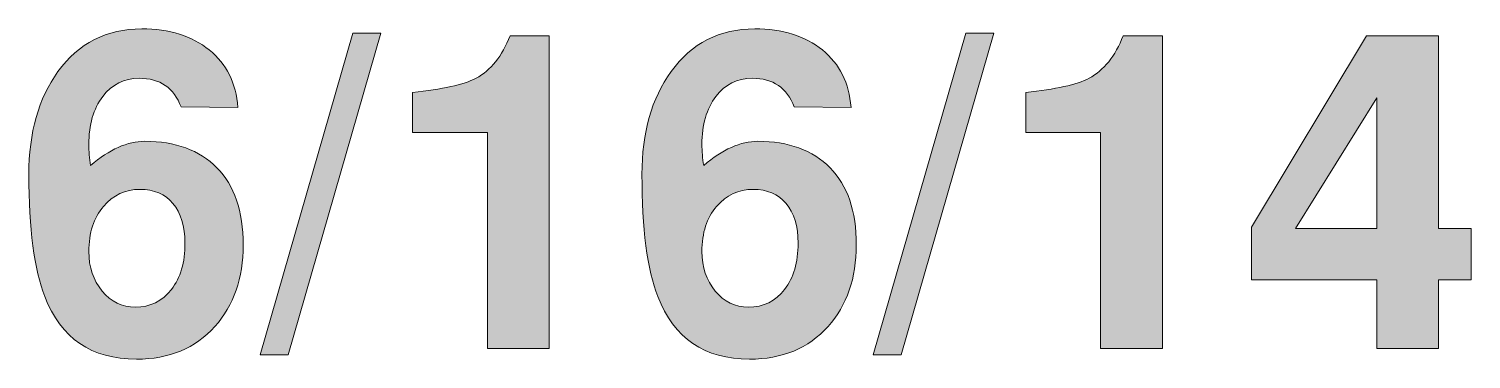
# Model space of a CAD drawing. Header units: inches. Extents: x 0.74 to 7.95, y -5.44 to -0.45.
# Drawn here: x 5.653 to 6.198, y -4.831 to -4.706 of the extents above; entities that cross this region are included whole.
import ezdxf

# ---------------------------------------------------------------- set-up
doc = ezdxf.new("R2010")
doc.units = ezdxf.units.IN
doc.header["$MEASUREMENT"] = 0
doc.layers.add('Layer 1', color=7, linetype='Continuous')

# ---------------------------------------------------------------- blocks, each defined once
blk = doc.blocks.new('block 72')
at = {"layer": 'Layer 1', "true_color": 0xed1f24}
h = blk.add_hatch(color=240, dxfattribs=at)
h.dxf.hatch_style = 2
edge = h.paths.add_edge_path()
edge.add_spline(control_points=[(5.73399, -4.78737), (5.73399, -4.79993), (5.73043, -4.81021), (5.72332, -4.8182), (5.71587, -4.82643), (5.70599, -4.83054), (5.69366, -4.83054), (5.67666, -4.83054), (5.6651, -4.82265), (5.65899, -4.80687), (5.65499, -4.79665), (5.65299, -4.78126), (5.65299, -4.7607), (5.65299, -4.74493), (5.65666, -4.73198), (5.66399, -4.72187), (5.67177, -4.71109), (5.68232, -4.7057), (5.69565, -4.7057), (5.7061, -4.7057), (5.7146, -4.70836), (5.72116, -4.71366), (5.72771, -4.71897), (5.73132, -4.72621), (5.73199, -4.73537), (5.73199, -4.73537), (5.71049, -4.7352), (5.71049, -4.7352), (5.70782, -4.72799), (5.70254, -4.72437), (5.69465, -4.72437), (5.68899, -4.72437), (5.68441, -4.72668), (5.6809, -4.73129), (5.6774, -4.7359), (5.67565, -4.74193), (5.67565, -4.74937), (5.67565, -4.75193), (5.67588, -4.7546), (5.67632, -4.75737), (5.68343, -4.75126), (5.69027, -4.7482), (5.69682, -4.7482), (5.70837, -4.7482), (5.71746, -4.75154), (5.72407, -4.75821), (5.73068, -4.76487), (5.73399, -4.7746), (5.73399, -4.78737)], knot_values=[0, 0, 0, 0, 1, 1, 1, 2, 2, 2, 3, 3, 3, 4, 4, 4, 5, 5, 5, 6, 6, 6, 7, 7, 7, 8, 8, 8, 9, 9, 9, 10, 10, 10, 11, 11, 11, 12, 12, 12, 13, 13, 13, 14, 14, 14, 15, 15, 15, 16, 16, 16, 16], degree=3, periodic=1)
edge = h.paths.add_edge_path()
edge.add_spline(control_points=[(5.71199, -4.7867), (5.71199, -4.78026), (5.71047, -4.77526), (5.70744, -4.7717), (5.70442, -4.76815), (5.70026, -4.76637), (5.69498, -4.76637), (5.68947, -4.76637), (5.68488, -4.76851), (5.68119, -4.77279), (5.6775, -4.77707), (5.67565, -4.78276), (5.67565, -4.78987), (5.67565, -4.79576), (5.67733, -4.80073), (5.68069, -4.80479), (5.68405, -4.80884), (5.68821, -4.81087), (5.69316, -4.81087), (5.69889, -4.81087), (5.70346, -4.80865), (5.70687, -4.80421), (5.71028, -4.79976), (5.71199, -4.79393), (5.71199, -4.7867)], knot_values=[0, 0, 0, 0, 1, 1, 1, 2, 2, 2, 3, 3, 3, 4, 4, 4, 5, 5, 5, 6, 6, 6, 7, 7, 7, 8, 8, 8, 8], degree=3, periodic=1)
h = blk.add_hatch(color=240, dxfattribs=at)
h.dxf.hatch_style = 2
h.paths.add_polyline_path([(5.78598, -4.70737), (5.75099, -4.82887), (5.74041, -4.82887), (5.77541, -4.70737)])
h = blk.add_hatch(color=240, dxfattribs=at)
h.dxf.hatch_style = 2
edge = h.paths.add_edge_path()
edge.add_spline(control_points=[(5.84965, -4.82654), (5.84965, -4.82654), (5.82632, -4.82654), (5.82632, -4.82654), (5.82632, -4.82654), (5.82632, -4.74487), (5.82632, -4.74487), (5.82632, -4.74487), (5.79799, -4.74487), (5.79799, -4.74487), (5.79799, -4.74487), (5.79799, -4.7297), (5.79799, -4.7297), (5.8092, -4.7286), (5.81721, -4.72681), (5.82199, -4.72437), (5.82754, -4.72137), (5.83182, -4.71604), (5.83482, -4.70837), (5.83482, -4.70837), (5.84965, -4.70837), (5.84965, -4.70837), (5.84965, -4.70837), (5.84965, -4.82654), (5.84965, -4.82654)], knot_values=[0, 0, 0, 0, 1, 1, 1, 2, 2, 2, 3, 3, 3, 4, 4, 4, 5, 5, 5, 6, 6, 6, 7, 7, 7, 8, 8, 8, 8], degree=3, periodic=1)
h = blk.add_hatch(color=240, dxfattribs=at)
h.dxf.hatch_style = 2
edge = h.paths.add_edge_path()
edge.add_spline(control_points=[(5.96566, -4.78737), (5.96566, -4.79993), (5.9621, -4.81021), (5.95499, -4.8182), (5.94754, -4.82643), (5.93766, -4.83054), (5.92533, -4.83054), (5.90833, -4.83054), (5.89677, -4.82265), (5.89066, -4.80687), (5.88666, -4.79665), (5.88466, -4.78126), (5.88466, -4.7607), (5.88466, -4.74493), (5.88833, -4.73198), (5.89566, -4.72187), (5.90344, -4.71109), (5.91399, -4.7057), (5.92732, -4.7057), (5.93776, -4.7057), (5.94627, -4.70836), (5.95283, -4.71366), (5.95938, -4.71897), (5.96299, -4.72621), (5.96366, -4.73537), (5.96366, -4.73537), (5.94216, -4.7352), (5.94216, -4.7352), (5.93949, -4.72799), (5.93421, -4.72437), (5.92632, -4.72437), (5.92065, -4.72437), (5.91608, -4.72668), (5.91257, -4.73129), (5.90907, -4.7359), (5.90732, -4.74193), (5.90732, -4.74937), (5.90732, -4.75193), (5.90755, -4.7546), (5.90799, -4.75737), (5.9151, -4.75126), (5.92194, -4.7482), (5.92849, -4.7482), (5.94004, -4.7482), (5.94913, -4.75154), (5.95574, -4.75821), (5.96235, -4.76487), (5.96566, -4.7746), (5.96566, -4.78737)], knot_values=[0, 0, 0, 0, 1, 1, 1, 2, 2, 2, 3, 3, 3, 4, 4, 4, 5, 5, 5, 6, 6, 6, 7, 7, 7, 8, 8, 8, 9, 9, 9, 10, 10, 10, 11, 11, 11, 12, 12, 12, 13, 13, 13, 14, 14, 14, 15, 15, 15, 16, 16, 16, 16], degree=3, periodic=1)
edge = h.paths.add_edge_path()
edge.add_spline(control_points=[(5.94366, -4.7867), (5.94366, -4.78026), (5.94214, -4.77526), (5.93911, -4.7717), (5.93609, -4.76815), (5.93193, -4.76637), (5.92665, -4.76637), (5.92114, -4.76637), (5.91654, -4.76851), (5.91286, -4.77279), (5.90917, -4.77707), (5.90732, -4.78276), (5.90732, -4.78987), (5.90732, -4.79576), (5.909, -4.80073), (5.91236, -4.80479), (5.91572, -4.80884), (5.91987, -4.81087), (5.92483, -4.81087), (5.93056, -4.81087), (5.93513, -4.80865), (5.93854, -4.80421), (5.94195, -4.79976), (5.94366, -4.79393), (5.94366, -4.7867)], knot_values=[0, 0, 0, 0, 1, 1, 1, 2, 2, 2, 3, 3, 3, 4, 4, 4, 5, 5, 5, 6, 6, 6, 7, 7, 7, 8, 8, 8, 8], degree=3, periodic=1)
h = blk.add_hatch(color=240, dxfattribs=at)
h.dxf.hatch_style = 2
h.paths.add_polyline_path([(6.01765, -4.70737), (5.98266, -4.82887), (5.97208, -4.82887), (6.00708, -4.70737)])
h = blk.add_hatch(color=240, dxfattribs=at)
h.dxf.hatch_style = 2
edge = h.paths.add_edge_path()
edge.add_spline(control_points=[(6.08132, -4.82654), (6.08132, -4.82654), (6.05799, -4.82654), (6.05799, -4.82654), (6.05799, -4.82654), (6.05799, -4.74487), (6.05799, -4.74487), (6.05799, -4.74487), (6.02966, -4.74487), (6.02966, -4.74487), (6.02966, -4.74487), (6.02966, -4.7297), (6.02966, -4.7297), (6.04087, -4.7286), (6.04888, -4.72681), (6.05366, -4.72437), (6.05921, -4.72137), (6.06349, -4.71604), (6.06649, -4.70837), (6.06649, -4.70837), (6.08132, -4.70837), (6.08132, -4.70837), (6.08132, -4.70837), (6.08132, -4.82654), (6.08132, -4.82654)], knot_values=[0, 0, 0, 0, 1, 1, 1, 2, 2, 2, 3, 3, 3, 4, 4, 4, 5, 5, 5, 6, 6, 6, 7, 7, 7, 8, 8, 8, 8], degree=3, periodic=1)
h = blk.add_hatch(color=240, dxfattribs=at)
h.dxf.hatch_style = 2
h.paths.add_polyline_path([(6.19798, -4.80054), (6.18566, -4.80054), (6.18566, -4.82654), (6.16232, -4.82654), (6.16232, -4.80054), (6.11498, -4.80054), (6.11498, -4.78071), (6.15849, -4.70837), (6.18566, -4.70837), (6.18566, -4.7812), (6.19798, -4.7812)])
h.paths.add_polyline_path([(6.16232, -4.7812), (6.16232, -4.73174), (6.13161, -4.7812)])
at = {"layer": 'Layer 1', "lineweight": 0}
for points in [[(5.78598, -4.70737), (5.75099, -4.82887), (5.74041, -4.82887), (5.77541, -4.70737), (5.78598, -4.70737)], [(6.01765, -4.70737), (5.98266, -4.82887), (5.97208, -4.82887), (6.00708, -4.70737), (6.01765, -4.70737)], [(6.19798, -4.80054), (6.18566, -4.80054), (6.18566, -4.82654), (6.16232, -4.82654), (6.16232, -4.80054), (6.11498, -4.80054), (6.11498, -4.78071), (6.15849, -4.70837), (6.18566, -4.70837), (6.18566, -4.7812), (6.19798, -4.7812), (6.19798, -4.80054)], [(6.16232, -4.7812), (6.16232, -4.73174), (6.13161, -4.7812), (6.16232, -4.7812)]]:
    blk.add_lwpolyline(points, dxfattribs=at)
for points, knots in [([(5.73399, -4.78737), (5.73399, -4.79993), (5.73043, -4.81021), (5.72332, -4.8182), (5.71587, -4.82643), (5.70599, -4.83054), (5.69366, -4.83054), (5.67666, -4.83054), (5.6651, -4.82265), (5.65899, -4.80687), (5.65499, -4.79665), (5.65299, -4.78126), (5.65299, -4.7607), (5.65299, -4.74493), (5.65666, -4.73198), (5.66399, -4.72187), (5.67177, -4.71109), (5.68232, -4.7057), (5.69565, -4.7057), (5.7061, -4.7057), (5.7146, -4.70836), (5.72116, -4.71366), (5.72771, -4.71897), (5.73132, -4.72621), (5.73199, -4.73537), (5.73199, -4.73537), (5.71049, -4.7352), (5.71049, -4.7352), (5.70782, -4.72799), (5.70254, -4.72437), (5.69465, -4.72437), (5.68899, -4.72437), (5.68441, -4.72668), (5.6809, -4.73129), (5.6774, -4.7359), (5.67565, -4.74193), (5.67565, -4.74937), (5.67565, -4.75193), (5.67588, -4.7546), (5.67632, -4.75737), (5.68343, -4.75126), (5.69027, -4.7482), (5.69682, -4.7482), (5.70837, -4.7482), (5.71746, -4.75154), (5.72407, -4.75821), (5.73068, -4.76487), (5.73399, -4.7746), (5.73399, -4.78737)], [0, 0, 0, 0, 1, 1, 1, 2, 2, 2, 3, 3, 3, 4, 4, 4, 5, 5, 5, 6, 6, 6, 7, 7, 7, 8, 8, 8, 9, 9, 9, 10, 10, 10, 11, 11, 11, 12, 12, 12, 13, 13, 13, 14, 14, 14, 15, 15, 15, 16, 16, 16, 16]), ([(5.84965, -4.82654), (5.84965, -4.82654), (5.82632, -4.82654), (5.82632, -4.82654), (5.82632, -4.82654), (5.82632, -4.74487), (5.82632, -4.74487), (5.82632, -4.74487), (5.79799, -4.74487), (5.79799, -4.74487), (5.79799, -4.74487), (5.79799, -4.7297), (5.79799, -4.7297), (5.8092, -4.7286), (5.81721, -4.72681), (5.82199, -4.72437), (5.82754, -4.72137), (5.83182, -4.71604), (5.83482, -4.70837), (5.83482, -4.70837), (5.84965, -4.70837), (5.84965, -4.70837), (5.84965, -4.70837), (5.84965, -4.82654), (5.84965, -4.82654)], [0, 0, 0, 0, 1, 1, 1, 2, 2, 2, 3, 3, 3, 4, 4, 4, 5, 5, 5, 6, 6, 6, 7, 7, 7, 8, 8, 8, 8]), ([(5.96566, -4.78737), (5.96566, -4.79993), (5.9621, -4.81021), (5.95499, -4.8182), (5.94754, -4.82643), (5.93766, -4.83054), (5.92533, -4.83054), (5.90833, -4.83054), (5.89677, -4.82265), (5.89066, -4.80687), (5.88666, -4.79665), (5.88466, -4.78126), (5.88466, -4.7607), (5.88466, -4.74493), (5.88833, -4.73198), (5.89566, -4.72187), (5.90344, -4.71109), (5.91399, -4.7057), (5.92732, -4.7057), (5.93776, -4.7057), (5.94627, -4.70836), (5.95283, -4.71366), (5.95938, -4.71897), (5.96299, -4.72621), (5.96366, -4.73537), (5.96366, -4.73537), (5.94216, -4.7352), (5.94216, -4.7352), (5.93949, -4.72799), (5.93421, -4.72437), (5.92632, -4.72437), (5.92065, -4.72437), (5.91608, -4.72668), (5.91257, -4.73129), (5.90907, -4.7359), (5.90732, -4.74193), (5.90732, -4.74937), (5.90732, -4.75193), (5.90755, -4.7546), (5.90799, -4.75737), (5.9151, -4.75126), (5.92194, -4.7482), (5.92849, -4.7482), (5.94004, -4.7482), (5.94913, -4.75154), (5.95574, -4.75821), (5.96235, -4.76487), (5.96566, -4.7746), (5.96566, -4.78737)], [0, 0, 0, 0, 1, 1, 1, 2, 2, 2, 3, 3, 3, 4, 4, 4, 5, 5, 5, 6, 6, 6, 7, 7, 7, 8, 8, 8, 9, 9, 9, 10, 10, 10, 11, 11, 11, 12, 12, 12, 13, 13, 13, 14, 14, 14, 15, 15, 15, 16, 16, 16, 16]), ([(6.08132, -4.82654), (6.08132, -4.82654), (6.05799, -4.82654), (6.05799, -4.82654), (6.05799, -4.82654), (6.05799, -4.74487), (6.05799, -4.74487), (6.05799, -4.74487), (6.02966, -4.74487), (6.02966, -4.74487), (6.02966, -4.74487), (6.02966, -4.7297), (6.02966, -4.7297), (6.04087, -4.7286), (6.04888, -4.72681), (6.05366, -4.72437), (6.05921, -4.72137), (6.06349, -4.71604), (6.06649, -4.70837), (6.06649, -4.70837), (6.08132, -4.70837), (6.08132, -4.70837), (6.08132, -4.70837), (6.08132, -4.82654), (6.08132, -4.82654)], [0, 0, 0, 0, 1, 1, 1, 2, 2, 2, 3, 3, 3, 4, 4, 4, 5, 5, 5, 6, 6, 6, 7, 7, 7, 8, 8, 8, 8]), ([(5.71199, -4.7867), (5.71199, -4.78026), (5.71047, -4.77526), (5.70744, -4.7717), (5.70442, -4.76815), (5.70026, -4.76637), (5.69498, -4.76637), (5.68947, -4.76637), (5.68488, -4.76851), (5.68119, -4.77279), (5.6775, -4.77707), (5.67565, -4.78276), (5.67565, -4.78987), (5.67565, -4.79576), (5.67733, -4.80073), (5.68069, -4.80479), (5.68405, -4.80884), (5.68821, -4.81087), (5.69316, -4.81087), (5.69889, -4.81087), (5.70346, -4.80865), (5.70687, -4.80421), (5.71028, -4.79976), (5.71199, -4.79393), (5.71199, -4.7867)], [0, 0, 0, 0, 1, 1, 1, 2, 2, 2, 3, 3, 3, 4, 4, 4, 5, 5, 5, 6, 6, 6, 7, 7, 7, 8, 8, 8, 8]), ([(5.94366, -4.7867), (5.94366, -4.78026), (5.94214, -4.77526), (5.93911, -4.7717), (5.93609, -4.76815), (5.93193, -4.76637), (5.92665, -4.76637), (5.92114, -4.76637), (5.91654, -4.76851), (5.91286, -4.77279), (5.90917, -4.77707), (5.90732, -4.78276), (5.90732, -4.78987), (5.90732, -4.79576), (5.909, -4.80073), (5.91236, -4.80479), (5.91572, -4.80884), (5.91987, -4.81087), (5.92483, -4.81087), (5.93056, -4.81087), (5.93513, -4.80865), (5.93854, -4.80421), (5.94195, -4.79976), (5.94366, -4.79393), (5.94366, -4.7867)], [0, 0, 0, 0, 1, 1, 1, 2, 2, 2, 3, 3, 3, 4, 4, 4, 5, 5, 5, 6, 6, 6, 7, 7, 7, 8, 8, 8, 8])]:
    blk.add_open_spline(points, degree=3, knots=knots, dxfattribs=at)
blk = doc.blocks.new('block 70')
at = {"layer": 'Layer 1'}
blk.add_blockref('block 72', (0, 0), dxfattribs=at)
blk = doc.blocks.new('block 66')
at = {"layer": 'Layer 1'}
blk.add_blockref('block 70', (0, 0), dxfattribs=at)
blk = doc.blocks.new('block 45')
at = {"layer": 'Layer 1'}
blk.add_blockref('block 66', (0, 0), dxfattribs=at)

msp = doc.modelspace()

# ---------------------------------------------------------------- block references
at = {"layer": 'Layer 1'}
msp.add_blockref('block 45', (0, 0), dxfattribs=at)

doc.saveas('drawing.dxf')
